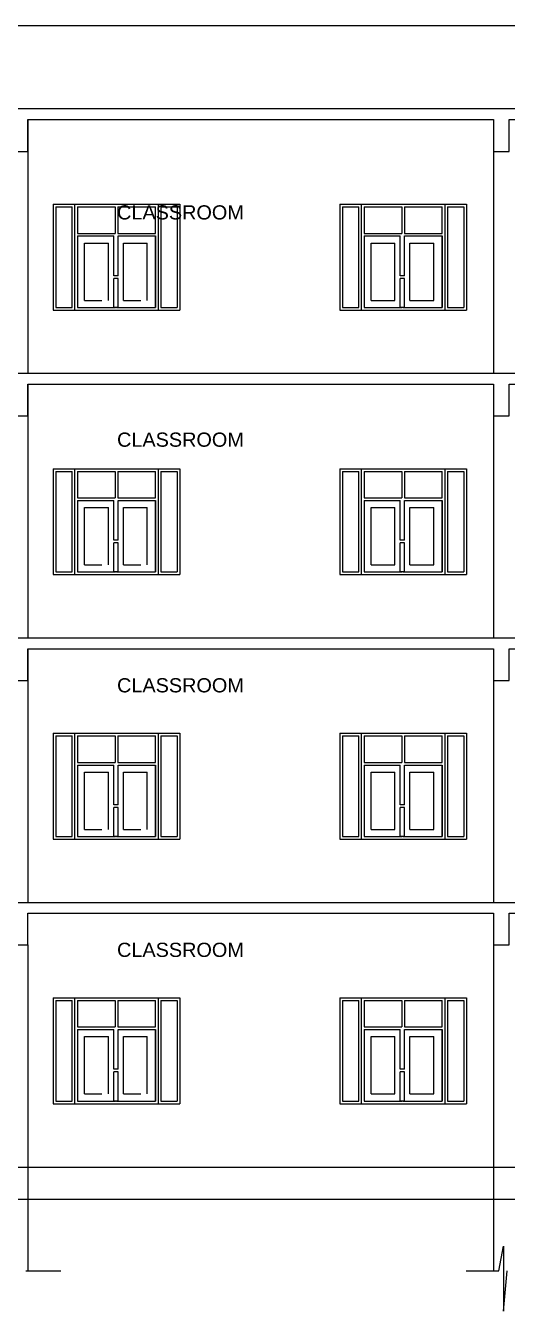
# Model space of a CAD drawing. Header units: metres. Extents: x -1744 to -758, y -4183 to -3914.
# Drawn here: x -878.37 to -871.43, y -4136.77 to -4118.25 of the extents above; entities that cross this region are included whole.
import ezdxf

# ---------------------------------------------------------------- set-up
doc = ezdxf.new("R2010")
doc.units = ezdxf.units.M
doc.linetypes.add('DASHED2', pattern=[0.375, 0.25, -0.125])
for name, color, linetype in [('B-FURNITURE', 22, 'Continuous'), ('TEXT @ 1', 7, 'Continuous'), ('WALL', 7, 'Continuous'), ('WINDOW', 215, 'Continuous')]:
    doc.layers.add(name, color=color, linetype=linetype)
doc.styles.add('STYLE1', font='arial.ttf')

# ---------------------------------------------------------------- blocks, each defined once
blk = doc.blocks.new('A$C1C9B1590')
for p, q in [((727.151, 63.36), (727.151, 59.703)), ((733.857, 63.36), (733.857, 59.703)), ((727.151, 59.55), (727.151, 55.893)), ((733.857, 59.55), (733.857, 55.893)), ((727.151, 55.74), (727.151, 52.083)), ((733.857, 55.74), (733.857, 52.083)), ((713.892, 52.083), (822.401, 52.083)), ((727.151, 52.083), (733.857, 52.083)), ((733.857, 51.93), (733.857, 46.778)), ((727.151, 51.473), (727.151, 47.348)), ((713.892, 48.273), (822.401, 48.273)), ((727.151, 48.273), (733.857, 48.273)), ((711.176, 47.813), (822.172, 47.813)), ((727.151, 47.348), (727.151, 46.778)), ((733.934, 46.778), (734.001, 47.133)), ((734.001, 47.133), (734.001, 46.197)), ((727.122, 46.778), (727.628, 46.778)), ((733.465, 46.778), (733.934, 46.778)), ((734.001, 46.197), (734.056, 46.778))]:
    blk.add_line(p, q)
for points in [[(761.822, 64.713), (720.217, 64.713)], [(713.664, 63.513), (713.664, 62.903), (713.892, 62.903), (713.892, 63.36), (719.988, 63.36), (719.988, 62.903), (720.217, 62.903), (720.217, 63.36), (726.923, 63.36), (726.923, 62.903), (727.151, 62.903), (727.151, 63.36), (733.857, 63.36), (733.857, 62.903), (734.085, 62.903), (734.085, 63.36), (740.791, 63.36), (740.791, 62.903), (741.02, 62.903), (741.02, 63.36), (747.725, 63.36), (747.725, 62.903), (747.954, 62.903)], [(713.664, 63.513), (713.664, 62.903), (713.892, 62.903), (713.892, 63.36), (719.988, 63.36), (719.988, 62.903), (720.217, 62.903), (720.217, 63.36), (726.923, 63.36), (726.923, 62.903), (727.151, 62.903), (727.151, 63.36), (733.857, 63.36), (733.857, 62.903), (734.085, 62.903), (734.085, 63.36), (740.791, 63.36), (740.791, 62.903), (741.02, 62.903), (741.02, 63.36), (747.725, 63.36), (747.725, 62.903), (747.954, 62.903)], [(812.571, 63.513), (713.664, 63.513)], [(816.077, 63.513), (713.664, 63.513)], [(812.571, 59.703), (713.664, 59.703)], [(713.664, 59.703), (713.664, 59.093), (713.892, 59.093), (713.892, 59.55), (719.988, 59.55), (719.988, 59.093), (720.217, 59.093), (720.217, 59.55), (726.922, 59.55), (726.922, 59.093), (727.151, 59.093), (727.151, 59.55), (733.857, 59.55), (733.857, 59.093), (734.085, 59.093), (734.085, 59.55), (740.791, 59.55), (740.791, 59.093), (741.019, 59.093), (741.019, 59.55), (747.725, 59.55), (747.725, 59.093), (747.954, 59.093)], [(713.664, 55.893), (713.664, 55.283), (713.892, 55.283), (713.892, 55.74), (719.988, 55.74), (719.988, 55.283), (720.217, 55.283), (720.217, 55.74), (726.922, 55.74), (726.922, 55.283), (727.151, 55.283), (727.151, 55.74), (733.857, 55.74), (733.857, 55.283), (734.085, 55.283), (734.085, 55.74), (740.791, 55.74), (740.791, 55.283), (741.019, 55.283), (741.019, 55.74), (747.725, 55.74), (747.725, 55.283), (747.954, 55.283)], [(768.574, 55.893), (713.664, 55.893)], [(713.664, 52.083), (713.664, 51.473), (713.892, 51.473), (713.892, 51.93), (719.988, 51.93), (719.988, 51.473), (720.217, 51.473), (720.217, 51.93), (726.922, 51.93), (726.922, 51.473), (727.151, 51.473), (727.151, 51.93), (733.857, 51.93), (733.857, 51.473), (734.085, 51.473), (734.085, 51.93), (740.791, 51.93), (740.791, 51.473), (741.019, 51.473), (741.019, 51.93), (747.725, 51.93), (747.725, 51.473), (747.954, 51.473)]]:
    blk.add_lwpolyline(points)
at = {"layer": 'B-FURNITURE'}
for p, q in [((727.151, 63.36), (727.151, 62.903)), ((733.857, 63.36), (733.857, 62.903))]:
    blk.add_line(p, q, dxfattribs=at)
at = {"layer": 'WINDOW'}
for p, q in [((727.519, 62.141), (729.341, 62.141)), ((727.519, 62.141), (727.519, 60.617)), ((727.557, 62.103), (727.792, 62.103)), ((727.557, 62.103), (727.557, 60.655)), ((727.792, 60.655), (727.792, 62.103)), ((727.83, 60.617), (727.83, 62.141)), ((727.83, 62.141), (729.341, 62.141)), ((727.868, 62.103), (728.411, 62.103)), ((727.868, 62.103), (727.868, 61.722)), ((728.411, 62.103), (728.411, 61.722)), ((728.449, 62.103), (728.449, 61.722)), ((728.449, 62.103), (728.992, 62.103)), ((728.992, 61.722), (728.992, 62.103)), ((729.03, 62.141), (729.03, 60.617)), ((729.03, 62.103), (729.03, 61.474)), ((729.068, 62.103), (729.068, 60.655)), ((729.068, 62.103), (729.303, 62.103)), ((729.303, 62.103), (729.303, 60.655)), ((729.341, 62.141), (729.341, 60.617)), ((731.645, 62.141), (733.467, 62.141)), ((731.645, 62.141), (731.645, 60.617)), ((731.683, 62.103), (731.918, 62.103)), ((731.683, 62.103), (731.683, 60.655)), ((731.918, 60.655), (731.918, 62.103)), ((731.956, 60.617), (731.956, 62.141)), ((731.956, 62.141), (733.467, 62.141)), ((731.994, 62.103), (732.537, 62.103)), ((731.994, 62.103), (731.994, 61.722)), ((732.537, 62.103), (732.537, 61.722)), ((732.575, 62.103), (732.575, 61.722)), ((732.575, 62.103), (733.118, 62.103)), ((733.118, 61.722), (733.118, 62.103)), ((733.156, 62.141), (733.156, 60.617)), ((733.156, 62.103), (733.156, 61.474)), ((733.194, 62.103), (733.429, 62.103)), ((733.194, 62.103), (733.194, 60.655)), ((733.429, 62.103), (733.429, 60.655)), ((733.467, 62.141), (733.467, 60.617)), ((727.868, 61.722), (728.411, 61.722)), ((727.868, 61.684), (728.389, 61.684)), ((727.868, 61.684), (727.868, 60.655)), ((728.389, 61.112), (728.389, 61.684)), ((728.449, 61.722), (728.992, 61.722)), ((728.452, 61.112), (728.452, 61.684)), ((728.452, 61.684), (728.992, 61.684)), ((728.992, 60.655), (728.992, 61.684)), ((728.992, 61.684), (728.992, 60.655)), ((731.994, 61.722), (732.537, 61.722)), ((731.994, 61.684), (731.994, 60.655)), ((731.994, 61.684), (732.515, 61.684)), ((732.515, 61.112), (732.515, 61.684)), ((732.575, 61.722), (733.118, 61.722)), ((732.578, 61.112), (732.578, 61.684)), ((732.578, 61.684), (733.118, 61.684)), ((733.118, 60.655), (733.118, 61.684)), ((733.118, 61.684), (733.118, 60.655)), ((727.97, 60.757), (727.97, 61.582)), ((727.97, 61.582), (728.312, 61.582)), ((728.312, 60.757), (728.312, 61.582)), ((728.528, 61.582), (728.871, 61.582)), ((728.528, 60.757), (728.528, 61.582)), ((728.871, 60.757), (728.871, 61.582)), ((732.095, 60.757), (732.095, 61.582)), ((732.095, 61.582), (732.438, 61.582)), ((732.438, 60.757), (732.438, 61.582)), ((732.654, 60.757), (732.654, 61.582)), ((732.654, 61.582), (732.997, 61.582)), ((732.997, 60.757), (732.997, 61.582)), ((732.578, 61.112), (732.515, 61.112)), ((728.389, 60.655), (728.389, 61.074)), ((728.452, 60.655), (728.452, 61.074)), ((732.578, 61.074), (732.515, 61.074)), ((732.515, 60.655), (732.515, 61.074)), ((732.578, 60.655), (732.578, 61.074)), ((732.095, 60.757), (732.438, 60.757)), ((732.654, 60.757), (732.997, 60.757)), ((727.519, 60.617), (728.306, 60.617)), ((727.519, 60.617), (729.341, 60.617)), ((727.557, 60.655), (727.792, 60.655)), ((727.83, 60.617), (729.341, 60.617)), ((727.868, 60.655), (728.414, 60.655)), ((728.449, 60.655), (728.389, 60.655)), ((728.452, 60.655), (728.411, 60.655)), ((728.427, 60.655), (728.992, 60.655)), ((729.068, 60.655), (729.303, 60.655)), ((731.645, 60.617), (732.432, 60.617)), ((731.645, 60.617), (733.467, 60.617)), ((731.683, 60.655), (731.918, 60.655)), ((731.956, 60.617), (733.467, 60.617)), ((731.994, 60.655), (732.54, 60.655)), ((732.578, 60.655), (732.515, 60.655)), ((732.575, 60.655), (732.515, 60.655)), ((732.578, 60.655), (732.537, 60.655)), ((732.553, 60.655), (733.118, 60.655)), ((733.194, 60.655), (733.429, 60.655)), ((727.519, 58.331), (729.341, 58.331)), ((727.519, 58.331), (727.519, 56.807)), ((727.83, 56.807), (727.83, 58.331)), ((727.83, 58.331), (729.341, 58.331)), ((729.03, 58.331), (729.03, 56.807)), ((729.341, 58.331), (729.341, 56.807)), ((731.645, 58.331), (731.645, 56.807)), ((731.645, 58.331), (733.467, 58.331)), ((731.956, 56.807), (731.956, 58.331)), ((731.956, 58.331), (733.467, 58.331)), ((733.156, 58.331), (733.156, 56.807)), ((733.467, 58.331), (733.467, 56.807)), ((727.557, 58.293), (727.557, 56.845)), ((727.557, 58.293), (727.792, 58.293)), ((727.792, 56.845), (727.792, 58.293)), ((727.868, 58.293), (727.868, 57.912)), ((727.868, 58.293), (728.411, 58.293)), ((728.411, 58.293), (728.411, 57.912)), ((728.449, 58.293), (728.992, 58.293)), ((728.449, 58.293), (728.449, 57.912)), ((728.992, 57.912), (728.992, 58.293)), ((729.03, 58.293), (729.03, 57.664)), ((729.068, 58.293), (729.303, 58.293)), ((729.068, 58.293), (729.068, 56.845)), ((729.303, 58.293), (729.303, 56.845)), ((731.683, 58.293), (731.683, 56.845)), ((731.683, 58.293), (731.918, 58.293)), ((731.918, 56.845), (731.918, 58.293)), ((731.994, 58.293), (731.994, 57.912)), ((731.994, 58.293), (732.537, 58.293)), ((732.537, 58.293), (732.537, 57.912)), ((732.575, 58.293), (733.118, 58.293)), ((732.575, 58.293), (732.575, 57.912)), ((733.118, 57.912), (733.118, 58.293)), ((733.156, 58.293), (733.156, 57.664)), ((733.194, 58.293), (733.429, 58.293)), ((733.194, 58.293), (733.194, 56.845)), ((733.429, 58.293), (733.429, 56.845)), ((727.868, 57.912), (728.411, 57.912)), ((727.868, 57.874), (728.389, 57.874)), ((727.868, 57.874), (727.868, 56.845)), ((727.97, 57.772), (728.312, 57.772)), ((727.97, 56.947), (727.97, 57.772)), ((728.312, 56.947), (728.312, 57.772)), ((728.389, 57.302), (728.389, 57.874)), ((728.449, 57.912), (728.992, 57.912)), ((728.452, 57.302), (728.452, 57.874)), ((728.452, 57.874), (728.992, 57.874)), ((728.528, 57.772), (728.871, 57.772)), ((728.528, 56.947), (728.528, 57.772)), ((728.871, 56.947), (728.871, 57.772)), ((728.992, 57.874), (728.992, 56.845)), ((728.992, 56.845), (728.992, 57.874)), ((731.994, 57.912), (732.537, 57.912)), ((731.994, 57.874), (732.515, 57.874)), ((731.994, 57.874), (731.994, 56.845)), ((732.095, 57.772), (732.438, 57.772)), ((732.095, 56.947), (732.095, 57.772)), ((732.438, 56.947), (732.438, 57.772)), ((732.515, 57.302), (732.515, 57.874)), ((732.575, 57.912), (733.118, 57.912)), ((732.578, 57.302), (732.578, 57.874)), ((732.578, 57.874), (733.118, 57.874)), ((732.654, 56.947), (732.654, 57.772)), ((732.654, 57.772), (732.997, 57.772)), ((732.997, 56.947), (732.997, 57.772)), ((733.118, 57.874), (733.118, 56.845)), ((733.118, 56.845), (733.118, 57.874)), ((728.389, 56.845), (728.389, 57.264)), ((728.452, 56.845), (728.452, 57.264)), ((732.578, 57.302), (732.515, 57.302)), ((732.578, 57.264), (732.515, 57.264)), ((732.515, 56.845), (732.515, 57.264)), ((732.578, 56.845), (732.578, 57.264)), ((727.557, 56.845), (727.792, 56.845)), ((727.868, 56.845), (728.414, 56.845)), ((728.449, 56.845), (728.389, 56.845)), ((728.452, 56.845), (728.411, 56.845)), ((728.427, 56.845), (728.992, 56.845)), ((729.068, 56.845), (729.303, 56.845)), ((731.683, 56.845), (731.918, 56.845)), ((731.994, 56.845), (732.54, 56.845)), ((732.095, 56.947), (732.438, 56.947)), ((732.578, 56.845), (732.515, 56.845)), ((732.575, 56.845), (732.515, 56.845)), ((732.578, 56.845), (732.537, 56.845)), ((732.553, 56.845), (733.118, 56.845)), ((732.654, 56.947), (732.997, 56.947)), ((733.194, 56.845), (733.429, 56.845)), ((727.519, 56.807), (728.306, 56.807)), ((727.519, 56.807), (729.341, 56.807)), ((727.83, 56.807), (729.341, 56.807)), ((731.645, 56.807), (732.432, 56.807)), ((731.645, 56.807), (733.467, 56.807)), ((731.956, 56.807), (733.467, 56.807)), ((727.519, 54.521), (727.519, 52.997)), ((727.519, 54.521), (729.341, 54.521)), ((727.557, 54.483), (727.557, 53.035)), ((727.557, 54.483), (727.792, 54.483)), ((727.792, 53.035), (727.792, 54.483)), ((727.83, 52.997), (727.83, 54.521)), ((727.83, 54.521), (729.341, 54.521)), ((727.868, 54.483), (728.411, 54.483)), ((727.868, 54.483), (727.868, 54.102)), ((728.411, 54.483), (728.411, 54.102)), ((728.449, 54.483), (728.992, 54.483)), ((728.449, 54.483), (728.449, 54.102)), ((728.992, 54.102), (728.992, 54.483)), ((729.03, 54.521), (729.03, 52.997)), ((729.03, 54.483), (729.03, 53.854)), ((729.068, 54.483), (729.068, 53.035)), ((729.068, 54.483), (729.303, 54.483)), ((729.303, 54.483), (729.303, 53.035)), ((729.341, 54.521), (729.341, 52.997)), ((731.645, 54.521), (731.645, 52.997)), ((731.645, 54.521), (733.467, 54.521)), ((731.683, 54.483), (731.918, 54.483)), ((731.683, 54.483), (731.683, 53.035)), ((731.918, 53.035), (731.918, 54.483)), ((731.956, 52.997), (731.956, 54.521)), ((731.956, 54.521), (733.467, 54.521)), ((731.994, 54.483), (732.537, 54.483)), ((731.994, 54.483), (731.994, 54.102)), ((732.537, 54.483), (732.537, 54.102)), ((732.575, 54.483), (733.118, 54.483)), ((732.575, 54.483), (732.575, 54.102)), ((733.118, 54.102), (733.118, 54.483)), ((733.156, 54.521), (733.156, 52.997)), ((733.156, 54.483), (733.156, 53.854)), ((733.194, 54.483), (733.194, 53.035)), ((733.194, 54.483), (733.429, 54.483)), ((733.429, 54.483), (733.429, 53.035)), ((733.467, 54.521), (733.467, 52.997)), ((727.868, 54.102), (728.411, 54.102)), ((728.449, 54.102), (728.992, 54.102)), ((731.994, 54.102), (732.537, 54.102)), ((732.575, 54.102), (733.118, 54.102)), ((727.868, 54.064), (728.389, 54.064)), ((727.868, 54.064), (727.868, 53.035)), ((727.97, 53.137), (727.97, 53.962)), ((727.97, 53.962), (728.312, 53.962)), ((728.312, 53.137), (728.312, 53.962)), ((728.389, 53.492), (728.389, 54.064)), ((728.452, 53.492), (728.452, 54.064)), ((728.452, 54.064), (728.992, 54.064)), ((728.528, 53.962), (728.871, 53.962)), ((728.528, 53.137), (728.528, 53.962)), ((728.871, 53.137), (728.871, 53.962)), ((728.992, 53.035), (728.992, 54.064)), ((728.992, 54.064), (728.992, 53.035)), ((731.994, 54.064), (731.994, 53.035)), ((731.994, 54.064), (732.515, 54.064)), ((732.095, 53.137), (732.095, 53.962)), ((732.095, 53.962), (732.438, 53.962)), ((732.438, 53.137), (732.438, 53.962)), ((732.515, 53.492), (732.515, 54.064)), ((732.578, 53.492), (732.578, 54.064)), ((732.578, 54.064), (733.118, 54.064)), ((732.654, 53.137), (732.654, 53.962)), ((732.654, 53.962), (732.997, 53.962)), ((732.997, 53.137), (732.997, 53.962)), ((733.118, 53.035), (733.118, 54.064)), ((733.118, 54.064), (733.118, 53.035)), ((728.389, 53.035), (728.389, 53.454)), ((728.452, 53.035), (728.452, 53.454)), ((732.578, 53.492), (732.515, 53.492)), ((732.578, 53.454), (732.515, 53.454)), ((732.515, 53.035), (732.515, 53.454)), ((732.578, 53.035), (732.578, 53.454)), ((727.519, 52.997), (728.306, 52.997)), ((727.519, 52.997), (729.341, 52.997)), ((727.557, 53.035), (727.792, 53.035)), ((727.83, 52.997), (729.341, 52.997)), ((727.868, 53.035), (728.414, 53.035)), ((728.449, 53.035), (728.389, 53.035)), ((728.452, 53.035), (728.411, 53.035)), ((728.427, 53.035), (728.992, 53.035)), ((729.068, 53.035), (729.303, 53.035)), ((731.645, 52.997), (732.432, 52.997)), ((731.645, 52.997), (733.467, 52.997)), ((731.683, 53.035), (731.918, 53.035)), ((731.956, 52.997), (733.467, 52.997)), ((731.994, 53.035), (732.54, 53.035)), ((732.095, 53.137), (732.438, 53.137)), ((732.578, 53.035), (732.515, 53.035)), ((732.575, 53.035), (732.515, 53.035)), ((732.578, 53.035), (732.537, 53.035)), ((732.553, 53.035), (733.118, 53.035)), ((732.654, 53.137), (732.997, 53.137)), ((733.194, 53.035), (733.429, 53.035)), ((727.519, 50.711), (727.519, 49.187)), ((727.519, 50.711), (729.341, 50.711)), ((727.557, 50.673), (727.557, 49.225)), ((727.557, 50.673), (727.792, 50.673)), ((727.792, 49.225), (727.792, 50.673)), ((727.83, 49.187), (727.83, 50.711)), ((727.83, 50.711), (729.341, 50.711)), ((727.868, 50.673), (728.411, 50.673)), ((727.868, 50.673), (727.868, 50.292)), ((728.411, 50.673), (728.411, 50.292)), ((728.449, 50.673), (728.992, 50.673)), ((728.449, 50.673), (728.449, 50.292)), ((728.992, 50.292), (728.992, 50.673)), ((729.03, 50.711), (729.03, 49.187)), ((729.03, 50.673), (729.03, 50.044)), ((729.068, 50.673), (729.068, 49.225)), ((729.068, 50.673), (729.303, 50.673)), ((729.303, 50.673), (729.303, 49.225)), ((729.341, 50.711), (729.341, 49.187)), ((731.645, 50.711), (731.645, 49.187)), ((731.645, 50.711), (733.467, 50.711)), ((731.683, 50.673), (731.918, 50.673)), ((731.683, 50.673), (731.683, 49.225)), ((731.918, 49.225), (731.918, 50.673)), ((731.956, 49.187), (731.956, 50.711)), ((731.956, 50.711), (733.467, 50.711)), ((731.994, 50.673), (732.537, 50.673)), ((731.994, 50.673), (731.994, 50.292)), ((732.537, 50.673), (732.537, 50.292)), ((732.575, 50.673), (733.118, 50.673)), ((732.575, 50.673), (732.575, 50.292)), ((733.118, 50.292), (733.118, 50.673)), ((733.156, 50.711), (733.156, 49.187)), ((733.156, 50.673), (733.156, 50.044)), ((733.194, 50.673), (733.194, 49.225)), ((733.194, 50.673), (733.429, 50.673)), ((733.429, 50.673), (733.429, 49.225)), ((733.467, 50.711), (733.467, 49.187)), ((727.868, 50.292), (728.411, 50.292)), ((727.868, 50.254), (728.389, 50.254)), ((727.868, 50.254), (727.868, 49.225)), ((728.389, 49.682), (728.389, 50.254)), ((728.449, 50.292), (728.992, 50.292)), ((728.452, 49.682), (728.452, 50.254)), ((728.452, 50.254), (728.992, 50.254)), ((728.992, 49.225), (728.992, 50.254)), ((728.992, 50.254), (728.992, 49.225)), ((731.994, 50.292), (732.537, 50.292)), ((731.994, 50.254), (731.994, 49.225)), ((731.994, 50.254), (732.515, 50.254)), ((732.515, 49.682), (732.515, 50.254)), ((732.575, 50.292), (733.118, 50.292)), ((732.578, 49.682), (732.578, 50.254)), ((732.578, 50.254), (733.118, 50.254)), ((733.118, 49.225), (733.118, 50.254)), ((733.118, 50.254), (733.118, 49.225)), ((727.97, 49.327), (727.97, 50.152)), ((727.97, 50.152), (728.312, 50.152)), ((728.312, 49.327), (728.312, 50.152)), ((728.528, 50.152), (728.871, 50.152)), ((728.528, 49.327), (728.528, 50.152)), ((728.871, 49.327), (728.871, 50.152)), ((732.095, 49.327), (732.095, 50.152)), ((732.095, 50.152), (732.438, 50.152)), ((732.438, 49.327), (732.438, 50.152)), ((732.654, 49.327), (732.654, 50.152)), ((732.654, 50.152), (732.997, 50.152)), ((732.997, 49.327), (732.997, 50.152)), ((728.389, 49.225), (728.389, 49.644)), ((728.452, 49.225), (728.452, 49.644)), ((732.578, 49.682), (732.515, 49.682)), ((732.578, 49.644), (732.515, 49.644)), ((732.515, 49.225), (732.515, 49.644)), ((732.578, 49.225), (732.578, 49.644)), ((732.095, 49.327), (732.438, 49.327)), ((732.654, 49.327), (732.997, 49.327)), ((727.519, 49.187), (728.306, 49.187)), ((727.519, 49.187), (729.341, 49.187)), ((727.557, 49.225), (727.792, 49.225)), ((727.83, 49.187), (729.341, 49.187)), ((727.868, 49.225), (728.414, 49.225)), ((728.449, 49.225), (728.389, 49.225)), ((728.452, 49.225), (728.411, 49.225)), ((728.427, 49.225), (728.992, 49.225)), ((729.068, 49.225), (729.303, 49.225)), ((731.645, 49.187), (732.432, 49.187)), ((731.645, 49.187), (733.467, 49.187)), ((731.683, 49.225), (731.918, 49.225)), ((731.956, 49.187), (733.467, 49.187)), ((731.994, 49.225), (732.54, 49.225)), ((732.578, 49.225), (732.515, 49.225)), ((732.575, 49.225), (732.515, 49.225)), ((732.578, 49.225), (732.537, 49.225)), ((732.553, 49.225), (733.118, 49.225)), ((733.194, 49.225), (733.429, 49.225))]:
    blk.add_line(p, q, dxfattribs=at)
at = {"layer": 'WINDOW', "linetype": 'DASHED2'}
for p, q in [((728.452, 61.112), (728.389, 61.112)), ((728.452, 61.074), (728.389, 61.074)), ((727.97, 60.757), (728.312, 60.757)), ((728.528, 60.757), (728.871, 60.757)), ((728.452, 60.655), (728.389, 60.655)), ((728.452, 57.302), (728.389, 57.302)), ((728.452, 57.264), (728.389, 57.264)), ((727.97, 56.947), (728.312, 56.947)), ((728.452, 56.845), (728.389, 56.845)), ((728.528, 56.947), (728.871, 56.947)), ((728.452, 53.492), (728.389, 53.492)), ((728.452, 53.454), (728.389, 53.454)), ((727.97, 53.137), (728.312, 53.137)), ((728.452, 53.035), (728.389, 53.035)), ((728.528, 53.137), (728.871, 53.137)), ((728.452, 49.682), (728.389, 49.682)), ((728.452, 49.644), (728.389, 49.644)), ((727.97, 49.327), (728.312, 49.327)), ((728.528, 49.327), (728.871, 49.327)), ((728.452, 49.225), (728.389, 49.225))]:
    blk.add_line(p, q, dxfattribs=at)
at = {"layer": 'TEXT @ 1', "char_height": 0.2045, "attachment_point": 1, "style": 'STYLE1'}
for insert in [(728.437, 62.126), (728.437, 58.853), (728.437, 55.315), (728.437, 51.505)]:
    blk.add_mtext_dynamic_manual_height_columns('CLASSROOM', width=197.74072, gutter_width=15, heights=[0], dxfattribs=dict(at, insert=insert))

msp = doc.modelspace()

# ---------------------------------------------------------------- block references
at = {"layer": 'WALL'}
msp.add_blockref('A$C1C9B1590', (-1605.48862, -4182.96317), dxfattribs=at)

doc.saveas('drawing.dxf')
